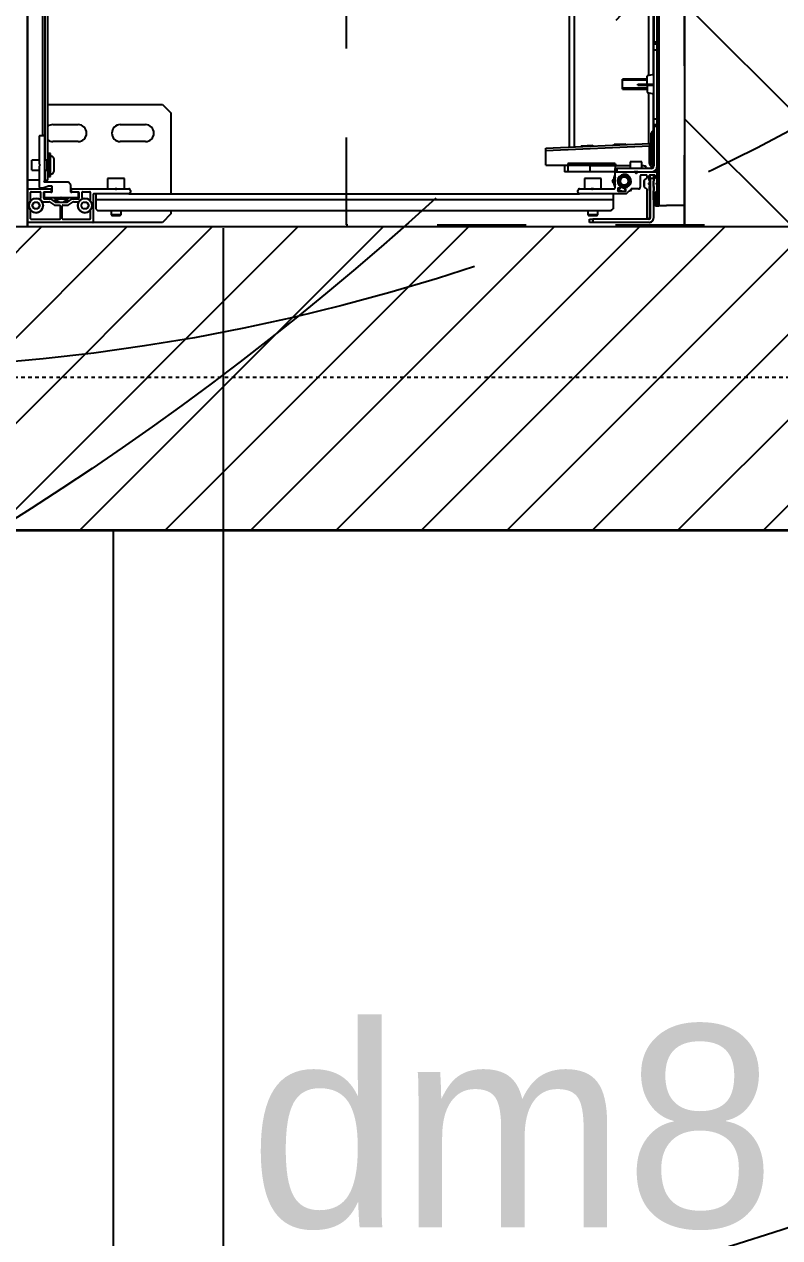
# Model space of a CAD drawing. Header units: centimetres. Extents: x -35664 to 50682, y -23001 to 23705.
# Drawn here: x 9877.6 to 9922.5, y 4240.3 to 4312.4 of the extents above; entities that cross this region are included whole.
import ezdxf

# ---------------------------------------------------------------- set-up
doc = ezdxf.new("R2010")
doc.units = ezdxf.units.CM
for name, pattern in [('ACAD_ISO02W100', [15, 12, -3]), ('Style de ligne -1', [0.41664, 0.20828, -0.20836]), ('VW-01', [0.41656, 0.20828, -0.20828])]:
    doc.linetypes.add(name, pattern=pattern)
for name, color, linetype in [('B aménagement intérieur', 252, 'Continuous'), ('B Faux plafonds', 9, 'Continuous'), ('B Faux plafonds_Hatch', 9, 'Continuous'), ('B GÈnÈral_Hatch', 252, 'Continuous'), ('B Général', 252, 'Continuous'), ('C ANNOTATIONS-axes horizontaux', 252, 'Style de ligne -1'), ('C ANNOTATIONS-prestations', 252, 'Continuous'), ('C ANNOTATIONS-prestations_Hatch', 252, 'Continuous'), ('D SURFACES-shab', 252, 'Continuous'), ('F REMPLISSAGE-vert foncé', 252, 'Continuous'), ('MTI900_Alu', 252, 'Continuous'), ('prlm-CHAUFF', 4, 'Continuous'), ('prlm-MOD', 64, 'Continuous')]:
    doc.layers.add(name, color=color, linetype=linetype)
doc.layers.add('prlm-ELEC-CFO', color=1, linetype='Continuous', lineweight=25)
doc.layers.add('prlm-GAZ', color=2, linetype='Continuous', lineweight=25)
doc.layers.add('prlm-ZEROPLOT', color=254, linetype='Continuous', plot=False)
doc.layers.get('prlm-CHAUFF').off()
doc.styles.add('prlm-elec-cfo', font='comic.ttf', dxfattribs={"height": 12})

# ---------------------------------------------------------------- blocks, each defined once
blk = doc.blocks.new('B 90.Groupe-2-1')
at = {"layer": 'B Général', "linetype": 'Style de ligne -1', "ltscale": 25.4, "flags": 128}
blk.add_lwpolyline([(-35.4, 7.6), (35.6, 7.6), (35.6, -32.4), (-35.4, -32.4)], close=True, dxfattribs=at)
blk = doc.blocks.new('B 90.WC-plan-PMR')
at = {"layer": 'B Général'}
blk.add_blockref('B 90.Groupe-2-1', (0, 0), dxfattribs=at)
blk = doc.blocks.new('B 90.T3 BS 107 (2D)')
at = {"layer": 'B Faux plafonds_Hatch', "linetype": 'Continuous'}
h = blk.add_hatch(dxfattribs=at)
h.set_pattern_fill('F_P__SOFFITE', color=256, style=0, pattern_type=2)
h.set_pattern_definition([(45, (0, 0.2205), (-3.52778, 3.30729), [])])
h.paths.add_polyline_path([(-102.304, 328.507), (-102.306, 254.518), (-410.284, 254.51), (-410.284, 161.481), (-267.287, 161.481), (-267.287, 34.481), (-143.296, 34.481), (-143.296, 134.498), (-69.137, 134.498), (-69.243, 43.589), (-66.256, 43.589), (-66.256, 43.574), (78.302, 43.577), (78.302, 263.497), (63.302, 263.497), (63.304, 328.507)])
at = {"layer": 'B Faux plafonds', "linetype": 'VW-01', "ltscale": 25.4, "flags": 128}
blk.add_lwpolyline([(-102.304, 328.507), (-102.306, 254.518), (-410.284, 254.51), (-410.284, 161.481), (-267.287, 161.481), (-267.287, 34.481), (-143.296, 34.481), (-143.296, 134.498), (-69.137, 134.498), (-69.243, 43.589), (-66.256, 43.589), (-66.256, 43.574), (78.302, 43.577), (78.302, 263.497), (63.302, 263.497), (63.304, 328.507)], close=True, dxfattribs=at)
at = {"layer": 'B Général', "linetype": 'Continuous'}
blk.add_line((-449.284, 254.51), (-449.284, 163.481), dxfattribs=at)
at = {"layer": 'D SURFACES-shab', "lineweight": 18, "flags": 128}
blk.add_lwpolyline([(-410.284, 254.51), (-272.296, 254.51), (-272.296, 161.481), (-410.284, 161.481)], close=True, dxfattribs=at)
at = {"layer": 'F REMPLISSAGE-vert foncé', "linetype": 'Continuous'}
blk.add_line((-449.284, 254.51), (-449.284, 163.481), dxfattribs=at)
at = {"layer": 'B Général', "rotation": 180}
blk.add_blockref('B 90.WC-plan-PMR', (-394.784, 222.02), dxfattribs=at)
blk = doc.blocks.new('B 90.G 100_80')
at = {"layer": 'B Général', "linetype": 'Continuous'}
blk.add_line((48.52, 43.75), (48.52, -43.75), dxfattribs=at)
at = {"layer": 'B Général', "linetype": 'Continuous', "flags": 128}
blk.add_lwpolyline([(9.5, -45), (9.5, 45), (48.52, 45), (48.52, -45)], close=True, dxfattribs=at)
at = {"layer": 'C ANNOTATIONS-prestations'}
for p, q in [((9.5, 44.75), (9.5, 44.72)), ((9.53, 44.75), (9.5, 44.75)), ((9.5, 44.72), (9.5, 42.78)), ((13.37, 44.75), (9.53, 44.75)), ((17.5, 44.75), (13.37, 44.75)), ((13.4, 43.08), (13.4, 44.72)), ((18, 44.25), (17.5, 44.75)), ((43.05, 44.75), (42.85, 44.75)), ((42.85, 44.75), (42.85, 44.55)), ((46.4, 44.75), (43.05, 44.75)), ((43.05, 44.55), (43.05, 44.75)), ((9.68, 44.54), (9.68, 44.033)), ((11.41, 44.57), (9.71, 44.57)), ((9.885, 43.95), (9.769, 43.75)), ((10.115, 43.95), (9.885, 43.95)), ((10.231, 43.75), (10.115, 43.95)), ((11.44, 43.76), (11.44, 44.54)), ((11.56, 44.54), (11.56, 43.76)), ((13.19, 44.57), (11.59, 44.57)), ((12.785, 43.95), (12.669, 43.75)), ((13.015, 43.95), (12.785, 43.95)), ((13.131, 43.75), (13.015, 43.95)), ((13.22, 44.033), (13.22, 44.54)), ((13.55, 43.95), (13.65, 44.05)), ((13.55, 43.4), (13.55, 43.95)), ((13.65, 44.05), (44.15, 44.05)), ((14.45, 44.3), (14.5, 44.35)), ((15.05, 44.3), (14.45, 44.3)), ((14.45, 44.05), (14.45, 44.3)), ((14.5, 44.35), (15, 44.35)), ((15, 44.35), (15.05, 44.3)), ((15.05, 44.3), (15.05, 44.05)), ((18, 44.05), (18, 44.25)), ((42.75, 44.3), (42.8, 44.35)), ((43.35, 44.3), (42.75, 44.3)), ((42.75, 44.05), (42.75, 44.3)), ((42.8, 44.35), (43.3, 44.35)), ((42.85, 44.55), (43.05, 44.55)), ((46.4, 44.55), (43.05, 44.55)), ((43.3, 44.35), (43.35, 44.3)), ((43.35, 44.3), (43.35, 44.05)), ((44.15, 44.05), (44.25, 43.95)), ((44.25, 43.4), (44.25, 43.95)), ((46.27, 44.52), (46.27, 42.791)), ((46.32, 44.55), (46.3, 44.55)), ((46.42, 42.855), (46.42, 44.45)), ((46.45, 42.15), (46.45, 44.5)), ((46.65, 42.15), (46.65, 44.5)), ((9.68, 43.467), (9.68, 42.96)), ((9.769, 43.75), (9.885, 43.55)), ((9.885, 43.55), (10.115, 43.55)), ((10.115, 43.55), (10.231, 43.75)), ((10.27, 42.96), (10.27, 43.307)), ((10.364, 43.53), (10.786, 43.53)), ((10.45, 42.98), (10.45, 43.32)), ((10.48, 43.35), (10.841, 43.35)), ((10.5, 43.27), (10.5, 42.98)), ((11.45, 43.3), (10.53, 43.3)), ((10.803, 43.535), (11.088, 43.725)), ((10.858, 43.355), (11.142, 43.545)), ((11.1, 43.377), (11.4, 43.55)), ((11.9, 43.377), (11.1, 43.377)), ((11.1, 43.3), (11.1, 43.377)), ((11.105, 43.73), (11.41, 43.73)), ((11.159, 43.55), (11.841, 43.55)), ((11.177, 43.3), (11.177, 43.421)), ((11.5, 43.25), (11.45, 43.3)), ((11.55, 43.3), (11.5, 43.25)), ((12.47, 43.3), (11.55, 43.3)), ((11.59, 43.73), (11.904, 43.73)), ((11.6, 43.55), (11.9, 43.377)), ((11.823, 43.3), (11.823, 43.421)), ((11.858, 43.545), (12.15, 43.35)), ((11.9, 43.377), (11.9, 43.3)), ((11.904, 43.73), (12.197, 43.535)), ((12.15, 43.35), (12.52, 43.35)), ((12.214, 43.53), (12.536, 43.53)), ((12.5, 42.98), (12.5, 43.27)), ((12.55, 43.32), (12.55, 42.98)), ((12.669, 43.75), (12.785, 43.55)), ((12.73, 43.28), (12.73, 42.96)), ((12.785, 43.55), (13.015, 43.55)), ((13.015, 43.55), (13.131, 43.75)), ((13.22, 42.96), (13.22, 43.467)), ((13.55, 43.05), (13.55, 43.4)), ((13.55, 43.4), (44.25, 43.4)), ((44.25, 43.05), (44.25, 43.4)), ((46.65, 43.42), (46.65, 42.885)), ((46.74, 43.45), (46.68, 43.45)), ((46.97, 43.78), (46.77, 43.78)), ((46.77, 43.78), (46.77, 42.98)), ((46.77, 42.98), (46.77, 43.42)), ((46.87, 43.75), (46.87, -43.75)), ((46.97, 43.75), (46.87, 43.75)), ((46.97, 43.75), (46.97, 43.78)), ((46.97, -43.75), (46.97, 43.75)), ((46.97, 43.75), (47.42, 43.75)), ((48.52, 43.75), (47.42, 43.75)), ((9.5, 42.78), (9.5, 42.25)), ((9.53, 42.75), (10.87, 42.75)), ((9.71, 42.93), (10.24, 42.93)), ((10.2, 42.67), (10.2, 41.4)), ((10.23, 42.7), (10.395, 42.7)), ((10.405, 42.699), (10.695, 42.602)), ((10.87, 42.95), (10.48, 42.95)), ((10.92, 42.6), (10.705, 42.6)), ((10.87, 42.95), (10.92, 42.95)), ((10.9, 42.78), (10.9, 42.92)), ((10.95, 42.92), (10.95, 42.63)), ((12.05, 42.5), (11.9, 42.35)), ((12.05, 42.5), (12.05, 42.92)), ((12.08, 42.95), (12.13, 42.95)), ((12.1, 42.92), (12.1, 42.78)), ((12.52, 42.95), (12.13, 42.95)), ((12.13, 42.75), (14.7, 42.75)), ((12.76, 42.93), (13.19, 42.93)), ((15.5, 43.05), (13.43, 43.05)), ((14.25, 42.15), (14.25, 42.75)), ((14.7, 42.75), (14.729, 42.779)), ((14.8, 42.75), (14.7, 42.75)), ((14.771, 42.779), (14.8, 42.75)), ((14.8, 42.75), (15.5, 42.75)), ((15.25, 42.75), (15.25, 42.15)), ((15.5, 43.05), (42.27, 43.05)), ((15.6, 42.85), (15.6, 42.95)), ((18, 38.25), (18, 43.05)), ((42.17, 42.95), (42.17, 42.85)), ((45.028, 43.05), (42.27, 43.05)), ((42.27, 42.75), (42.958, 42.75)), ((42.55, 42.15), (42.55, 42.75)), ((43.082, 42.75), (42.958, 42.75)), ((42.979, 42.759), (42.999, 42.779)), ((43.041, 42.779), (43.061, 42.759)), ((43.082, 42.75), (44.34, 42.75)), ((43.55, 42.75), (43.55, 42.15)), ((44.37, 42.72), (44.37, 41.78)), ((44.566, 42.9), (44.54, 42.854)), ((44.54, 42.74), (44.54, 42.87)), ((44.57, 42.9), (44.99, 42.9)), ((44.68, 42.71), (44.57, 42.71)), ((44.71, 42.657), (44.71, 42.68)), ((44.92, 42.76), (44.92, 42.729)), ((44.99, 42.79), (44.95, 42.79)), ((45.02, 42.87), (45.02, 42.82)), ((45.321, 42.769), (45.049, 43.041)), ((45.27, 42.906), (45.184, 42.906)), ((45.328, 42.806), (45.27, 42.906)), ((45.77, 42.76), (45.342, 42.76)), ((45.87, 41.98), (45.87, 42.66)), ((46.07, 42.63), (46.09, 42.65)), ((46.07, 42.27), (46.07, 42.63)), ((46.07, 42.607), (46.12, 42.607)), ((46.09, 42.25), (46.09, 42.65)), ((46.09, 42.65), (46.12, 42.65)), ((46.12, 42.654), (46.12, 42.246)), ((46.257, 42.766), (46.133, 42.679)), ((46.371, 42.471), (46.42, 42.521)), ((46.4, 42.653), (46.4, 42.827)), ((46.4, 42.65), (46.45, 42.65)), ((46.4, 42.607), (46.45, 42.607)), ((46.42, 42.521), (46.42, 42.625)), ((46.65, 42.595), (46.65, 42.31)), ((46.661, 42.651), (46.7, 42.69)), ((46.661, 42.618), (46.661, 42.651)), ((46.7, 42.826), (46.7, 42.654)), ((46.77, 42.98), (46.87, 42.98)), ((46.84, 42.95), (46.8, 42.95)), ((46.821, 42.471), (46.87, 42.521)), ((9.5, 42.25), (9.5, -42.25)), ((10.2, 42.25), (9.5, 42.25)), ((10.5, 42.35), (11.9, 42.35)), ((10.5, 39.63), (10.5, 42.29)), ((10.55, 42.25), (10.5, 42.25)), ((10.55, 42.25), (10.55, 41.65)), ((10.55, 42.25), (10.7, 42.25)), ((10.7, 42.25), (10.7, 41.7)), ((10.7, 42.03), (10.75, 42.03)), ((10.75, 42.03), (10.75, 40.67)), ((10.75, 42.03), (10.85, 42.03)), ((10.85, 42.03), (10.85, 40.67)), ((15.25, 42.15), (14.25, 42.15)), ((43.55, 42.15), (42.55, 42.15)), ((44.278, 42.4), (44.22, 42.3)), ((44.22, 42.3), (44.278, 42.2)), ((45.114, 41.95), (44.726, 41.95)), ((45.529, 41.759), (45.599, 41.829)), ((45.641, 41.829), (45.711, 41.759)), ((46.24, 41.95), (45.9, 41.95)), ((46.07, 42.293), (46.12, 42.293)), ((46.09, 42.25), (46.07, 42.27)), ((46.12, 42.25), (46.09, 42.25)), ((46.133, 42.221), (46.257, 42.134)), ((46.27, 42.109), (46.27, 41.98)), ((46.42, 42.379), (46.371, 42.429)), ((46.4, 42.293), (46.45, 42.293)), ((46.4, 42.252), (46.4, 41.98)), ((46.45, 42.25), (46.4, 42.25)), ((46.42, 42.28), (46.42, 42.379)), ((46.72, 41.95), (46.43, 41.95)), ((46.65, 42.15), (46.45, 42.15)), ((46.45, 42.15), (46.45, 41.95)), ((46.65, 41.95), (46.65, 42.15)), ((46.661, 42.25), (46.661, 42.287)), ((46.7, 42.21), (46.661, 42.25)), ((46.7, 42.251), (46.7, 42.15)), ((46.7, 42.15), (46.72, 42.15)), ((46.75, 42.12), (46.75, 41.98)), ((46.87, 42.379), (46.821, 42.429)), ((46.835, 42.414), (46.835, 42.486)), ((9.75, 41.65), (9.75, 41.05)), ((9.75, 41.65), (10.2, 41.65)), ((10.25, 41.35), (10.2, 41.4)), ((10.2, 41.3), (10.25, 41.35)), ((10.2, 41.3), (10.2, 39.63)), ((10.5, 41.65), (10.65, 41.65)), ((10.65, 41.65), (10.75, 41.75)), ((10.65, 41.05), (10.65, 41.65)), ((11.08, 41.675), (11.08, 41.025)), ((40.27, 41.351), (44.47, 41.36)), ((40.27, 41.351), (40.27, 40.5)), ((41.57, 41.75), (41.37, 41.75)), ((41.37, 41.354), (41.37, 41.75)), ((42.87, 41.75), (41.57, 41.75)), ((41.57, 41.25), (41.57, 41.75)), ((44.37, 41.25), (41.57, 41.25)), ((44.37, 41.75), (42.87, 41.75)), ((42.87, 41.4), (42.87, 41.75)), ((44.37, 41.4), (42.87, 41.4)), ((44.4, 41.75), (44.37, 41.75)), ((44.37, 41.75), (44.37, 41.55)), ((44.37, 41.4), (44.37, 41.55)), ((44.37, 41.55), (44.47, 41.55)), ((44.37, 41.25), (44.37, 41.4)), ((45.27, 41.4), (44.37, 41.4)), ((44.4, 41.75), (45.508, 41.75)), ((44.47, 41.55), (44.47, 41.75)), ((46.52, 41.55), (44.47, 41.55)), ((44.47, 41.36), (44.472, 41.4)), ((45.27, 41.15), (45.27, 41.55)), ((45.97, 41.15), (45.27, 41.15)), ((45.732, 41.75), (45.508, 41.75)), ((45.732, 41.75), (46.84, 41.75)), ((45.97, 41.55), (45.97, 41.15)), ((46.067, 41.4), (45.97, 41.4)), ((46.42, 41.25), (46.42, 40.221)), ((46.52, 41.25), (46.42, 41.25)), ((46.52, 41.25), (46.52, 41.05)), ((46.67, 41.35), (46.62, 41.35)), ((46.62, 41.05), (46.62, 41.35)), ((46.67, 39.067), (46.67, 41.4)), ((46.87, 41.65), (46.765, 41.65)), ((46.87, 41.75), (46.84, 41.75)), ((10.2, 41.05), (9.75, 41.05)), ((10.65, 41.05), (10.5, 41.05)), ((10.55, 41.05), (10.55, -41.05)), ((10.75, 40.95), (10.65, 41.05)), ((10.7, 41), (10.7, -41)), ((10.75, 40.67), (10.7, 40.67)), ((10.85, 40.67), (10.75, 40.67)), ((46.42, 40.221), (40.27, 40.5)), ((40.27, 40.5), (40.27, 40.35)), ((40.27, 40.35), (46.413, 40.071)), ((46.52, 41.05), (46.52, 39.65)), ((46.52, 41.05), (46.62, 41.05)), ((46.62, 41.05), (46.67, 41.05)), ((46.62, 39.65), (46.62, 41.05)), ((12.5, 39.95), (11, 39.95)), ((16.5, 39.95), (15, 39.95)), ((41.65, 2.775), (41.65, 40.287)), ((41.95, 2.775), (41.95, 40.274)), ((42.354, 40.205), (42.357, 40.255)), ((42.354, 40.205), (43.056, 40.173)), ((43.058, 40.223), (43.056, 40.173)), ((44.316, 40.116), (44.319, 40.166)), ((44.316, 40.116), (45.018, 40.084)), ((45.02, 40.134), (45.018, 40.084)), ((46.35, 37.066), (46.35, 40.074)), ((46.413, 40.071), (46.42, 40.221)), ((46.413, 40.071), (46.425, 40.07)), ((46.425, 40.22), (46.42, 40.221)), ((46.52, 39.65), (46.52, 39.45)), ((46.52, 39.65), (46.62, 39.65)), ((46.67, 39.65), (46.62, 39.65)), ((46.62, 39.35), (46.62, 39.65)), ((10.23, 39.6), (10.47, 39.6)), ((10.4, 39.6), (10.4, -39.6)), ((11, 38.95), (12.5, 38.95)), ((15, 38.95), (16.5, 38.95)), ((46.62, 39.35), (46.67, 39.35)), ((46.65, 39.35), (46.65, 37.126)), ((46.87, 39.067), (46.67, 39.067)), ((46.67, 39.067), (46.67, 38.932)), ((46.67, 38.932), (46.67, 38.6)), ((46.67, 38.932), (46.87, 38.932)), ((17.5, 37.75), (18, 38.25)), ((46.67, 38.6), (46.67, 34.5)), ((46.67, 38.6), (46.87, 38.6)), ((10.7, 37.75), (17.5, 37.75)), ((44.82, 36.85), (44.82, 36.25)), ((44.82, 36.85), (46.27, 36.85)), ((46.27, 36.789), (44.82, 36.789)), ((46.27, 37.05), (46.67, 37.13)), ((46.27, 36.6), (46.27, 37.05)), ((46.27, 36.311), (44.82, 36.311)), ((46.27, 36.25), (44.82, 36.25)), ((45.725, 36.6), (45.725, 36.55)), ((45.725, 36.6), (45.861, 36.6)), ((45.725, 36.55), (45.861, 36.55)), ((45.861, 36.6), (45.861, 36.55)), ((45.861, 36.6), (46.67, 36.6)), ((45.861, 36.55), (46.67, 36.55)), ((46.27, 36.55), (46.27, 36.05)), ((46.67, 35.97), (46.27, 36.05)), ((46.35, 2.6), (46.35, 36.034)), ((46.65, 35.974), (46.65, 2.5)), ((46.67, 34.5), (46.87, 34.5)), ((46.67, 34.5), (46.67, 34.168)), ((46.87, 34.168), (46.67, 34.168)), ((46.67, 34.168), (46.67, 34.033)), ((46.67, 31.85), (46.67, 34.033)), ((46.67, 34.033), (46.87, 34.033))]:
    blk.add_line(p, q, dxfattribs=at)
at = {"layer": 'C ANNOTATIONS-prestations', "flags": 128}
for points in [[(9.5, 44.72, -0.198912), (9.509, 44.741, -0.198912), (9.53, 44.75)], [(13.37, 44.75, -0.198912), (13.391, 44.741, -0.198912), (13.4, 44.72)], [(46.4, 44.75, -0.198912), (46.577, 44.677, -0.198912), (46.65, 44.5)], [(9.68, 44.54, -0.198912), (9.689, 44.561, -0.198912), (9.71, 44.57)], [(9.68, 44.03, -0.01196), (9.68, 44.031, -0.01196), (9.68, 44.033)], [(11.41, 44.57, -0.198912), (11.431, 44.561, -0.198912), (11.44, 44.54)], [(11.56, 44.54, -0.198912), (11.569, 44.561, -0.198912), (11.59, 44.57)], [(13.19, 44.57, -0.198912), (13.211, 44.561, -0.198912), (13.22, 44.54)], [(13.22, 44.033, -0.01196), (13.22, 44.031, -0.01196), (13.22, 44.03)], [(46.27, 44.52, -0.198912), (46.279, 44.541, -0.198912), (46.3, 44.55)], [(46.32, 44.55, -0.198912), (46.391, 44.521, -0.198912), (46.42, 44.45)], [(46.4, 44.55, -0.198912), (46.435, 44.535, -0.198912), (46.45, 44.5)], [(9.68, 43.467, -0.01196), (9.68, 43.469, -0.01196), (9.68, 43.47)], [(10.225, 43.39, -0.123554), (10.258, 43.354, -0.123554), (10.27, 43.307)], [(10.45, 43.32, -0.198912), (10.459, 43.341, -0.198912), (10.48, 43.35)], [(10.5, 43.27, -0.198912), (10.509, 43.291, -0.198912), (10.53, 43.3)], [(10.803, 43.535, -0.073633), (10.795, 43.531, -0.073633), (10.786, 43.53)], [(10.858, 43.355, -0.073633), (10.85, 43.351, -0.073633), (10.841, 43.35)], [(11.088, 43.725, -0.073633), (11.096, 43.729, -0.073633), (11.105, 43.73)], [(11.142, 43.545, -0.073633), (11.15, 43.549, -0.073633), (11.159, 43.55)], [(11.44, 43.76, -0.198912), (11.431, 43.739, -0.198912), (11.41, 43.73)], [(11.59, 43.73, -0.198912), (11.569, 43.739, -0.198912), (11.56, 43.76)], [(11.841, 43.55, -0.073633), (11.85, 43.549, -0.073633), (11.858, 43.545)], [(12.214, 43.53, -0.073633), (12.205, 43.531, -0.073633), (12.197, 43.535)], [(12.47, 43.3, -0.198912), (12.491, 43.291, -0.198912), (12.5, 43.27)], [(12.52, 43.35, -0.198912), (12.541, 43.341, -0.198912), (12.55, 43.32)], [(12.73, 43.28, -0.095961), (12.737, 43.318, -0.095961), (12.758, 43.35)], [(13.22, 43.47, -0.01196), (13.22, 43.469, -0.01196), (13.22, 43.467)], [(46.65, 43.42, -0.198912), (46.659, 43.441, -0.198912), (46.68, 43.45)], [(46.74, 43.45, -0.198912), (46.761, 43.441, -0.198912), (46.77, 43.42)], [(9.53, 42.75, -0.198912), (9.509, 42.759, -0.198912), (9.5, 42.78)], [(9.71, 42.93, -0.198912), (9.689, 42.939, -0.198912), (9.68, 42.96)], [(10.2, 42.67, -0.198912), (10.209, 42.691, -0.198912), (10.23, 42.7)], [(10.27, 42.96, -0.198912), (10.261, 42.939, -0.198912), (10.24, 42.93)], [(10.395, 42.7, -0.040241), (10.4, 42.7, -0.040241), (10.405, 42.699)], [(10.48, 42.95, -0.198912), (10.459, 42.959, -0.198912), (10.45, 42.98)], [(10.53, 42.95, -0.198912), (10.509, 42.959, -0.198912), (10.5, 42.98)], [(10.705, 42.6, -0.040241), (10.7, 42.6, -0.040241), (10.695, 42.602)], [(10.87, 42.95, -0.198912), (10.891, 42.941, -0.198912), (10.9, 42.92)], [(10.9, 42.78, -0.198912), (10.891, 42.759, -0.198912), (10.87, 42.75)], [(10.92, 42.95, -0.198912), (10.941, 42.941, -0.198912), (10.95, 42.92)], [(10.95, 42.63, -0.198912), (10.941, 42.609, -0.198912), (10.92, 42.6)], [(12.05, 42.92, -0.198912), (12.059, 42.941, -0.198912), (12.08, 42.95)], [(12.1, 42.92, -0.198912), (12.109, 42.941, -0.198912), (12.13, 42.95)], [(12.13, 42.75, -0.198912), (12.109, 42.759, -0.198912), (12.1, 42.78)], [(12.5, 42.98, -0.198912), (12.491, 42.959, -0.198912), (12.47, 42.95)], [(12.55, 42.98, -0.198912), (12.541, 42.959, -0.198912), (12.52, 42.95)], [(12.76, 42.93, -0.198912), (12.739, 42.939, -0.198912), (12.73, 42.96)], [(13.22, 42.96, -0.198912), (13.211, 42.939, -0.198912), (13.19, 42.93)], [(13.43, 43.05, -0.198912), (13.409, 43.059, -0.198912), (13.4, 43.08)], [(14.729, 42.779, -0.198912), (14.75, 42.788, -0.198912), (14.771, 42.779)], [(15.5, 43.05, -0.198912), (15.571, 43.021, -0.198912), (15.6, 42.95)], [(15.6, 42.85, -0.198912), (15.571, 42.779, -0.198912), (15.5, 42.75)], [(42.17, 42.95, -0.198912), (42.199, 43.021, -0.198912), (42.27, 43.05)], [(42.27, 42.75, -0.198912), (42.199, 42.779, -0.198912), (42.17, 42.85)], [(42.979, 42.759, -0.098491), (42.969, 42.752, -0.098491), (42.958, 42.75)], [(42.999, 42.779, -0.198912), (43.02, 42.788, -0.198912), (43.041, 42.779)], [(43.082, 42.75, -0.098491), (43.071, 42.752, -0.098491), (43.061, 42.759)], [(44.37, 41.954, -0.14145), (44.27, 42.3, -0.14145), (44.37, 42.646)], [(44.37, 42.06, -0.103148), (44.32, 42.3, -0.103148), (44.37, 42.54)], [(44.34, 42.75, -0.198912), (44.361, 42.741, -0.198912), (44.37, 42.72)], [(44.948, 42.699, -0.366532), (45.318, 42.338, -0.366532), (45.023, 41.914, -0.366532), (44.556, 42.135, -0.366532), (44.697, 42.632)], [(44.54, 42.87, -0.198912), (44.549, 42.891, -0.198912), (44.57, 42.9)], [(44.54, 42.764, -0.104675), (44.761, 42.879, -0.104675), (45.009, 42.893)], [(44.54, 42.827, -0.02871), (44.603, 42.867, -0.02871), (44.67, 42.9)], [(44.57, 42.71, -0.198912), (44.549, 42.719, -0.198912), (44.54, 42.74)], [(44.68, 42.71, -0.198912), (44.701, 42.701, -0.198912), (44.71, 42.68)], [(44.697, 42.632, -0.082935), (44.817, 42.687, -0.082935), (44.948, 42.699)], [(44.71, 42.657, -0.122946), (44.706, 42.643, -0.122946), (44.697, 42.632)], [(44.92, 42.76, -0.198912), (44.929, 42.781, -0.198912), (44.95, 42.79)], [(44.948, 42.699, -0.189855), (44.928, 42.709, -0.189855), (44.92, 42.729)], [(44.99, 42.9, -0.198912), (45.011, 42.891, -0.198912), (45.02, 42.87)], [(45.02, 42.82, -0.198912), (45.011, 42.799, -0.198912), (44.99, 42.79)], [(45.028, 43.05, -0.098491), (45.039, 43.048, -0.098491), (45.049, 43.041)], [(45.207, 42.883, -0.041018), (45.298, 42.829, -0.041018), (45.379, 42.76)], [(45.342, 42.76, -0.098491), (45.331, 42.762, -0.098491), (45.321, 42.769)], [(45.77, 42.76, -0.198912), (45.841, 42.731, -0.198912), (45.87, 42.66)], [(46.12, 42.654, -0.120588), (46.123, 42.668, -0.120588), (46.133, 42.679)], [(46.27, 42.791, -0.120588), (46.267, 42.777, -0.120588), (46.257, 42.766)], [(46.4, 42.827, -0.155096), (46.406, 42.844, -0.155096), (46.42, 42.855)], [(46.42, 42.625, -0.155096), (46.406, 42.636, -0.155096), (46.4, 42.653)], [(46.675, 42.855, -0.17724), (46.657, 42.866, -0.17724), (46.65, 42.885)], [(46.661, 42.651, -0.013224), (46.655, 42.65, -0.013224), (46.65, 42.65)], [(46.65, 42.595, -0.17724), (46.657, 42.614, -0.17724), (46.675, 42.625)], [(46.675, 42.855, -0.17724), (46.693, 42.845, -0.17724), (46.7, 42.826)], [(46.7, 42.654, -0.17724), (46.693, 42.635, -0.17724), (46.675, 42.625)], [(46.8, 42.95, -0.198912), (46.779, 42.959, -0.198912), (46.77, 42.98)], [(46.84, 42.95, -0.198912), (46.861, 42.941, -0.198912), (46.87, 42.92)], [(10.5, 42.29, -0.414214), (10.47, 42.32, -0.414214), (10.5, 42.35)], [(10.85, 41.873, -0.218554), (11.01, 41.827, -0.218554), (11.08, 41.675)], [(10.85, 41.874, -0.003145), (10.853, 41.874, -0.003145), (10.855, 41.874)], [(44.4, 41.75, -0.198912), (44.379, 41.759, -0.198912), (44.37, 41.78)], [(45.599, 41.829, -0.198912), (45.62, 41.838, -0.198912), (45.641, 41.829)], [(45.9, 41.95, -0.198912), (45.879, 41.959, -0.198912), (45.87, 41.98)], [(46.133, 42.221, -0.120588), (46.123, 42.232, -0.120588), (46.12, 42.246)], [(46.27, 41.98, -0.198912), (46.261, 41.959, -0.198912), (46.24, 41.95)], [(46.257, 42.134, -0.120588), (46.267, 42.123, -0.120588), (46.27, 42.109)], [(46.371, 42.429, -0.198912), (46.362, 42.45, -0.198912), (46.371, 42.471)], [(46.4, 42.252, -0.155096), (46.406, 42.269, -0.155096), (46.42, 42.28)], [(46.43, 41.95, -0.198912), (46.409, 41.959, -0.198912), (46.4, 41.98)], [(46.675, 42.28, -0.17724), (46.657, 42.291, -0.17724), (46.65, 42.31)], [(46.65, 42.25, -0.013224), (46.655, 42.25, -0.013224), (46.661, 42.25)], [(46.675, 42.28, -0.17724), (46.693, 42.27, -0.17724), (46.7, 42.251)], [(46.72, 42.15, -0.198912), (46.741, 42.141, -0.198912), (46.75, 42.12)], [(46.75, 41.98, -0.198912), (46.741, 41.959, -0.198912), (46.72, 41.95)], [(46.821, 42.429, -0.198912), (46.812, 42.45, -0.198912), (46.821, 42.471)], [(46.87, 41.78, -0.198912), (46.861, 41.759, -0.198912), (46.84, 41.75)], [(45.529, 41.759, -0.098491), (45.519, 41.752, -0.098491), (45.508, 41.75)], [(45.732, 41.75, -0.098491), (45.721, 41.752, -0.098491), (45.711, 41.759)], [(46.22, 41.472, -0.109774), (46.151, 41.419, -0.109774), (46.067, 41.4)], [(46.22, 41.472, -0.028434), (46.259, 41.513, -0.028434), (46.302, 41.55)], [(46.42, 41.25, -0.227222), (46.495, 41.406, -0.227222), (46.663, 41.445)], [(46.52, 41.75, -0.198912), (46.767, 41.648, -0.198912), (46.87, 41.4)], [(46.52, 41.55, -0.198912), (46.626, 41.506, -0.198912), (46.67, 41.4)], [(46.52, 41.25, -0.198912), (46.549, 41.321, -0.198912), (46.62, 41.35)], [(11.08, 41.025, -0.218554), (11.01, 40.873, -0.218554), (10.85, 40.827)], [(10.855, 40.827, -0.003145), (10.853, 40.826, -0.003145), (10.85, 40.826)], [(10.23, 39.6, -0.198912), (10.209, 39.609, -0.198912), (10.2, 39.63)], [(10.5, 39.63, -0.198912), (10.491, 39.609, -0.198912), (10.47, 39.6)], [(10.7, 39.85, -0.080612), (10.842, 39.924, -0.080612), (11, 39.95)], [(12.5, 39.95, -0.414214), (13, 39.45, -0.414214), (12.5, 38.95)], [(15, 38.95, -0.414214), (14.5, 39.45, -0.414214), (15, 39.95)], [(16.5, 39.95, -0.414214), (17, 39.45, -0.414214), (16.5, 38.95)], [(46.425, 40.07, -0.193016), (46.492, 40.04, -0.193016), (46.52, 39.97)], [(11, 38.95, -0.080612), (10.842, 38.976, -0.080612), (10.7, 39.05)], [(46.62, 39.35, -0.198912), (46.549, 39.379, -0.198912), (46.52, 39.45)]]:
    blk.add_lwpolyline(points, format="xyb", dxfattribs=at)
at = {"layer": 'C ANNOTATIONS-prestations'}
for centre, radius in [((10, 43.75), 0.425), ((12.9, 43.75), 0.425), ((44.92, 42.3), 0.35), ((44.92, 42.3), 0.3), ((44.92, 42.3), 0.25)]:
    blk.add_circle(centre, radius, dxfattribs=at)
for points, knots in [([(46.425, 40.07), (46.424, 40.07), (46.424, 40.071), (46.424, 40.072), (46.423, 40.074), (46.422, 40.083), (46.422, 40.103), (46.422, 40.13), (46.423, 40.182), (46.424, 40.218), (46.424, 40.219), (46.425, 40.22)], [0, 0, 0, 1, 2, 3, 4, 5, 6, 7, 8, 8, 9, 9, 9]), ([(46.425, 40.22), (46.425, 40.22), (46.437, 40.218), (46.454, 40.206), (46.467, 40.191), (46.48, 40.171), (46.491, 40.146), (46.501, 40.117), (46.513, 40.068), (46.52, 40.004), (46.52, 39.975), (46.52, 39.972), (46.52, 39.97)], [0, 0, 0, 1, 2, 3, 4, 5, 6, 7, 8, 9, 9, 10, 10, 10])]:
    blk.add_open_spline(points, degree=2, knots=knots, dxfattribs=at)
blk = doc.blocks.new('xi.dchrob')
at = {"layer": 'prlm-ZEROPLOT', "color": 253, "linetype": 'ACAD_ISO02W100', "ltscale": 5}
for radius in [180, 120]:
    blk.add_circle((13.375, 0), radius, dxfattribs=at)
blk = doc.blocks.new('B 70.MTI900_Alu_390')
at = {"layer": 'MTI900_Alu', "color": 1, "linetype": 'Continuous'}
for p, q in [((-4.475, 0), (-4.472, 0)), ((-4.475, -0.003), (-4.475, 0)), ((-4.472, 0), (-4.278, 0)), ((-4.278, 0), (-4.225, 0)), ((-4.225, 0), (4.225, 0)), ((-4.225, -0.07), (-4.225, 0)), ((-4.475, -0.387), (-4.475, -0.003)), ((-4.457, -0.191), (-4.457, -0.021)), ((-4.454, -0.018), (-4.4033, -0.018)), ((-4.395, -0.0385), (-4.375, -0.0269)), ((-4.395, -0.0615), (-4.395, -0.0385)), ((-4.375, -0.0731), (-4.395, -0.0615)), ((-4.375, -0.0269), (-4.355, -0.0385)), ((-4.355, -0.0615), (-4.375, -0.0731)), ((-4.355, -0.0385), (-4.355, -0.0615)), ((-4.3467, -0.018), (-4.296, -0.018)), ((-4.293, -0.021), (-4.293, -0.074)), ((-4.275, -0.003), (-4.275, -0.137)), ((-4.267, -0.07), (-4.14, -0.07)), ((-4.165, -0.025), (-4.105, -0.025)), ((-4.165, -0.025), (-4.165, -0.07)), ((-4.135, -0.075), (-4.14, -0.07)), ((-4.13, -0.07), (-4.135, -0.075)), ((-4.13, -0.07), (-3.963, -0.07)), ((-4.105, -0.07), (-4.105, -0.025)), ((-4.3535, -0.1303), (-4.3725, -0.1588)), ((-4.3355, -0.1358), (-4.3545, -0.1642)), ((-4.353, -0.0864), (-4.353, -0.1286)), ((-4.335, -0.098), (-4.335, -0.1341)), ((-4.298, -0.095), (-4.332, -0.095)), ((-4.296, -0.077), (-4.3306, -0.077)), ((-4.33, -0.195), (-4.33, -0.103)), ((-4.327, -0.1), (-4.298, -0.1)), ((-4.295, -0.137), (-4.295, -0.098)), ((-4.295, -0.137), (-4.295, -0.142)), ((-4.278, -0.14), (-4.292, -0.14)), ((-4.27, -0.073), (-4.27, -0.0895)), ((-4.2698, -0.0905), (-4.2602, -0.1195)), ((-4.26, -0.142), (-4.26, -0.1205)), ((-4.235, -0.1), (-4.235, -0.24)), ((-3.963, -0.1), (-4.229, -0.1)), ((-4.225, -0.105), (-4.225, -0.1)), ((-4.225, -0.105), (-4.165, -0.105)), ((-4.225, -0.105), (-4.225, -0.12)), ((-4.225, -0.12), (-4.17, -0.12)), ((-4.203, -0.12), (-4.203, -0.125)), ((-4.203, -0.125), (-4.067, -0.125)), ((-4.203, -0.125), (-4.203, -0.135)), ((-4.203, -0.135), (-4.067, -0.135)), ((-4.165, -0.115), (-4.175, -0.125)), ((-4.165, -0.1), (-4.165, -0.115)), ((-4.105, -0.115), (-4.165, -0.115)), ((-4.105, -0.115), (-4.105, -0.1)), ((-4.105, -0.105), (4.105, -0.105)), ((-4.095, -0.125), (-4.105, -0.115)), ((-4.1, -0.12), (4.1, -0.12)), ((-4.067, -0.125), (-4.067, -0.12)), ((-4.067, -0.135), (-4.067, -0.125)), ((-3.96, -0.073), (-3.96, -0.097)), ((-3.96, -0.09), (3.96, -0.09)), ((-3.775, -0.12), (-3.775, -0.8)), ((-4.457, -0.369), (-4.457, -0.209)), ((-4.376, -0.194), (-4.454, -0.194)), ((-4.454, -0.206), (-4.376, -0.206)), ((-4.373, -0.1605), (-4.373, -0.191)), ((-4.373, -0.209), (-4.373, -0.2404)), ((-4.3377, -0.16), (-4.355, -0.19)), ((-4.355, -0.1659), (-4.355, -0.2341)), ((-4.355, -0.21), (-4.3377, -0.24)), ((-4.33, -0.1677), (-4.3421, -0.1677)), ((-4.3377, -0.24), (-4.3377, -0.16)), ((-4.33, -0.16), (-4.3377, -0.16)), ((-4.325, -0.2), (-4.33, -0.195)), ((-4.33, -0.205), (-4.325, -0.2)), ((-4.33, -0.297), (-4.33, -0.205)), ((-4.292, -0.145), (-4.263, -0.145)), ((-4.1675, -0.158), (-4.1025, -0.158)), ((-3.995, -0.3), (-3.995, -0.15)), ((-3.895, -0.15), (-3.895, -0.3)), ((-4.373, -0.2404), (-4.3535, -0.2697)), ((-4.3545, -0.2358), (-4.335, -0.265)), ((-4.353, -0.2714), (-4.353, -0.3036)), ((-4.33, -0.2323), (-4.3421, -0.2323)), ((-4.3377, -0.24), (-4.33, -0.24)), ((-4.335, -0.265), (-4.335, -0.302)), ((-4.295, -0.258), (-4.295, -0.263)), ((-4.295, -0.302), (-4.295, -0.263)), ((-4.25, -0.255), (-4.292, -0.255)), ((-4.292, -0.26), (-4.278, -0.26)), ((-4.275, -0.263), (-4.275, -0.52)), ((-4.25, -0.255), (-4.235, -0.24)), ((-4.395, -0.3285), (-4.375, -0.3169)), ((-4.395, -0.3515), (-4.395, -0.3285)), ((-4.375, -0.3631), (-4.395, -0.3515)), ((-4.375, -0.3169), (-4.355, -0.3285)), ((-4.355, -0.3515), (-4.375, -0.3631)), ((-4.355, -0.3285), (-4.355, -0.3515)), ((-4.332, -0.305), (-4.298, -0.305)), ((-4.328, -0.323), (-4.296, -0.323)), ((-4.298, -0.3), (-4.327, -0.3)), ((-4.293, -0.326), (-4.293, -0.369)), ((-4.475, -0.8), (-4.475, -0.387)), ((-4.308, -0.39), (-4.472, -0.39)), ((-4.4033, -0.372), (-4.454, -0.372)), ((-4.395, -0.405), (-4.405, -0.415)), ((-4.405, -0.415), (-4.405, -3.465)), ((-4.34, -0.405), (-4.395, -0.405)), ((-4.296, -0.372), (-4.3467, -0.372)), ((-4.305, -0.405), (-4.34, -0.405)), ((-4.34, -0.405), (-4.34, -3.475)), ((-4.305, -0.6), (-4.305, -0.393)), ((-4.43, -0.495), (-4.435, -0.5)), ((-4.435, -0.5), (-4.435, -0.55)), ((-4.43, -0.555), (-4.43, -0.495)), ((-4.405, -0.495), (-4.43, -0.495)), ((-4.215, -0.475), (-4.275, -0.475)), ((-4.215, -0.575), (-4.215, -0.475)), ((-4.435, -0.55), (-4.43, -0.555)), ((-4.43, -0.555), (-4.405, -0.555)), ((-4.275, -0.52), (-4.2779, -0.5229)), ((-4.2779, -0.5271), (-4.275, -0.53)), ((-4.275, -0.53), (-4.275, -0.52)), ((-4.275, -0.53), (-4.275, -0.6)), ((-4.275, -0.575), (-4.215, -0.575)), ((-3.995, -0.7), (-3.995, -0.55)), ((-3.895, -0.55), (-3.895, -0.7)), ((-4.305, -0.6), (-4.305, -3.277)), ((-4.285, -0.61), (-4.295, -0.61)), ((-4.425, -0.85), (-4.475, -0.8)), ((-4.405, -0.85), (-4.425, -0.85)), ((-3.825, -0.85), (-4.305, -0.85)), ((-3.775, -0.8), (-3.825, -0.85)), ((-4.1351, -3.077), (-4.136, -3.497)), ((-4.1351, -3.077), (-4.05, -3.077)), ((-4.0221, -3.692), (-4.05, -3.077)), ((-4.05, -3.077), (-4.035, -3.077)), ((-4.035, -3.077), (-4.0071, -3.6913)), ((-4.175, -3.207), (-4.175, -3.187)), ((-4.1353, -3.187), (-4.175, -3.187)), ((-4.175, -3.337), (-4.175, -3.207)), ((-4.125, -3.207), (-4.175, -3.207)), ((-4.125, -3.487), (-4.125, -3.207)), ((-0.2775, -3.215), (-4.0287, -3.215)), ((-4.305, -3.5528), (-4.305, -3.277)), ((-4.295, -3.267), (-4.285, -3.267)), ((-4.275, -3.277), (-4.275, -3.3458)), ((-4.215, -3.305), (-4.275, -3.305)), ((-4.215, -3.405), (-4.215, -3.305)), ((-0.2775, -3.245), (-4.0274, -3.245)), ((-4.0205, -3.2854), (-4.0255, -3.2857)), ((-4.0205, -3.2854), (-4.0173, -3.3556)), ((-4.475, -3.355), (-4.475, -3.335)), ((-4.475, -3.335), (-4.455, -3.335)), ((-4.475, -3.69), (-4.475, -3.355)), ((-4.455, -3.355), (-4.475, -3.355)), ((-4.455, -3.335), (-4.455, -3.355)), ((-4.455, -3.69), (-4.455, -3.355)), ((-4.43, -3.325), (-4.435, -3.33)), ((-4.435, -3.33), (-4.435, -3.38)), ((-4.435, -3.38), (-4.43, -3.385)), ((-4.43, -3.385), (-4.43, -3.325)), ((-4.405, -3.325), (-4.43, -3.325)), ((-4.43, -3.385), (-4.405, -3.385)), ((-4.2759, -3.3479), (-4.2779, -3.3499)), ((-4.2779, -3.3541), (-4.2759, -3.3561)), ((-4.275, -3.3582), (-4.275, -3.3458)), ((-4.275, -3.3582), (-4.275, -3.484)), ((-4.175, -3.487), (-4.175, -3.337)), ((-4.14, -3.337), (-4.175, -3.337)), ((-4.14, -3.487), (-4.14, -3.337)), ((-4.0223, -3.3558), (-4.0173, -3.3556)), ((-4.275, -3.405), (-4.215, -3.405)), ((-4.405, -3.465), (-4.395, -3.475)), ((-4.34, -3.475), (-4.395, -3.475)), ((-4.305, -3.475), (-4.34, -3.475)), ((-4.29, -3.5066), (-4.2854, -3.504)), ((-4.29, -3.507), (-4.29, -3.549)), ((-4.274, -3.504), (-4.287, -3.504)), ((-4.272, -3.487), (-4.178, -3.487)), ((-4.271, -3.518), (-4.271, -3.507)), ((-4.2657, -3.521), (-4.268, -3.521)), ((-4.24, -3.4778), (-4.23, -3.472)), ((-4.23, -3.472), (-4.22, -3.4778)), ((-4.195, -3.5614), (-4.195, -3.5226)), ((-4.175, -3.49), (-4.175, -3.487)), ((-4.175, -3.487), (-4.155, -3.487)), ((-4.175, -3.49), (-4.175, -3.6008)), ((-4.155, -3.497), (-4.175, -3.497)), ((-4.14, -3.487), (-4.155, -3.487)), ((-4.155, -3.487), (-4.155, -3.497)), ((-4.155, -3.702), (-4.155, -3.497)), ((-4.125, -3.487), (-4.14, -3.487)), ((-4.14, -3.577), (-4.14, -3.487)), ((-4.136, -3.497), (-4.14, -3.4972)), ((-4.0116, -3.4816), (-4.0166, -3.4819)), ((-4.0116, -3.4816), (-4.0084, -3.5518)), ((-4.2769, -3.5821), (-4.3041, -3.5549)), ((-4.2906, -3.577), (-4.2906, -3.5684)), ((-4.2806, -3.5828), (-4.2906, -3.577)), ((-4.287, -3.552), (-4.282, -3.552)), ((-4.279, -3.549), (-4.279, -3.545)), ((-4.276, -3.542), (-4.2729, -3.542)), ((-4.276, -3.627), (-4.276, -3.5842)), ((-4.175, -3.6232), (-4.175, -3.6008)), ((-4.115, -3.577), (-4.155, -3.577)), ((-4.115, -3.647), (-4.115, -3.577)), ((-4.0134, -3.552), (-4.0084, -3.5518)), ((-3.685, -3.532), (-3.625, -3.532)), ((-3.685, -3.532), (-3.685, -3.677)), ((-3.6789, -3.677), (-3.6789, -3.532)), ((-3.6311, -3.677), (-3.6311, -3.532)), ((-3.625, -3.677), (-3.625, -3.532)), ((-4.2766, -3.6757), (-4.2679, -3.6633)), ((-4.198, -3.637), (-4.266, -3.637)), ((-4.2654, -3.662), (-4.2246, -3.662)), ((-4.263, -3.657), (-4.265, -3.659)), ((-4.225, -3.659), (-4.265, -3.659)), ((-4.265, -3.659), (-4.265, -3.662)), ((-4.227, -3.657), (-4.263, -3.657)), ((-4.2607, -3.657), (-4.2607, -3.662)), ((-4.2293, -3.657), (-4.2293, -3.662)), ((-4.225, -3.659), (-4.227, -3.657)), ((-4.225, -3.662), (-4.225, -3.659)), ((-4.2221, -3.6633), (-4.2134, -3.6757)), ((-4.195, -3.674), (-4.195, -3.64)), ((-4.1759, -3.6029), (-4.1829, -3.6099)), ((-4.1829, -3.6141), (-4.1759, -3.6211)), ((-4.175, -3.6232), (-4.175, -3.734)), ((-4.155, -3.647), (-4.115, -3.647)), ((-4.14, -3.6567), (-4.14, -3.647)), ((-3.66, -3.6225), (-3.655, -3.6225)), ((-3.66, -3.6225), (-3.66, -3.6361)), ((-3.66, -3.6361), (-3.655, -3.6361)), ((-3.66, -3.6361), (-3.66, -3.717)), ((-3.655, -3.6225), (-3.655, -3.6361)), ((-3.655, -3.6361), (-3.655, -3.717)), ((-4.455, -3.682), (-4.455, -3.68)), ((-4.452, -3.677), (-4.2791, -3.677)), ((-4.215, -3.695), (-4.45, -3.695)), ((-4.215, -3.715), (-4.45, -3.715)), ((-4.2855, -3.692), (-4.445, -3.692)), ((-4.378, -3.747), (-4.378, -3.727)), ((-4.378, -3.727), (-4.298, -3.727)), ((-4.375, -3.737), (4.375, -3.737)), ((-4.375, -3.747), (-4.375, -3.737)), ((-4.345, -3.724), (-4.345, -3.718)), ((-4.342, -3.715), (-4.2885, -3.715)), ((-4.298, -3.727), (-4.342, -3.727)), ((-4.298, -3.727), (-4.298, -3.737)), ((-4.295, -3.734), (-4.295, -3.73)), ((-4.2653, -3.69), (-4.2827, -3.69)), ((-4.2826, -3.72), (-4.2654, -3.72)), ((-4.2651, -3.7161), (-4.269, -3.72)), ((-4.2618, -3.7161), (-4.2651, -3.7161)), ((-4.265, -3.69), (-4.265, -3.695)), ((-4.2521, -3.692), (-4.2625, -3.692)), ((-4.2607, -3.69), (-4.2607, -3.695)), ((-4.2595, -3.715), (-4.231, -3.715)), ((-4.2471, -3.6871), (-4.2521, -3.692)), ((-4.2471, -3.7321), (-4.2521, -3.737)), ((-4.2414, -3.7335), (-4.2486, -3.7335)), ((-4.2379, -3.692), (-4.2429, -3.6871)), ((-4.2379, -3.737), (-4.2429, -3.7321)), ((-4.228, -3.692), (-4.2379, -3.692)), ((-4.2293, -3.69), (-4.2293, -3.695)), ((-4.2249, -3.7161), (-4.2287, -3.7161)), ((-4.2252, -3.69), (-4.198, -3.69)), ((-4.2251, -3.72), (-4.215, -3.72)), ((-4.225, -3.695), (-4.225, -3.69)), ((-4.221, -3.72), (-4.2249, -3.7161)), ((-4.215, -3.715), (-4.215, -3.695)), ((-4.215, -3.695), (-4.195, -3.695)), ((-4.195, -3.715), (-4.215, -3.715)), ((-4.215, -3.72), (-4.215, -3.722)), ((-4.212, -3.725), (-4.198, -3.725)), ((-4.2109, -3.677), (-4.198, -3.677)), ((-4.195, -3.722), (-4.195, -3.693)), ((-4.175, -3.737), (-4.175, -3.734)), ((-4.165, -3.737), (-4.165, -3.7265)), ((-3.9067, -3.717), (-4.14, -3.717)), ((-4.135, -3.717), (-4.135, -3.712)), ((-4.105, -3.712), (-4.135, -3.712)), ((-4.125, -3.692), (-4.0221, -3.692)), ((-4.125, -3.702), (-4.125, -3.692)), ((-4.125, -3.702), (-4.105, -3.702)), ((-4.105, -3.702), (-3.965, -3.702)), ((-4.105, -3.702), (-4.105, -3.712)), ((-4.105, -3.712), (-4.105, -3.717)), ((-3.965, -3.712), (-4.105, -3.712)), ((-4.0071, -3.6913), (-4.0221, -3.692)), ((-4.022, -3.6925), (-4.0221, -3.692)), ((-3.7066, -3.685), (-4.0074, -3.685)), ((-4.0071, -3.6913), (-4.007, -3.6925)), ((-3.965, -3.702), (-3.945, -3.702)), ((-3.965, -3.702), (-3.965, -3.712)), ((-3.965, -3.717), (-3.965, -3.712)), ((-3.935, -3.712), (-3.965, -3.712)), ((-3.935, -3.712), (-3.935, -3.717)), ((-3.935, -3.715), (-3.7126, -3.715)), ((-3.9067, -3.737), (-3.9067, -3.717)), ((-3.9067, -3.717), (-3.8932, -3.717)), ((-3.8932, -3.717), (-3.86, -3.717)), ((-3.8932, -3.717), (-3.8932, -3.737)), ((-3.86, -3.717), (-3.45, -3.717)), ((-3.86, -3.717), (-3.86, -3.737)), ((-3.705, -3.677), (-3.713, -3.717)), ((-3.66, -3.677), (-3.705, -3.677)), ((-3.655, -3.677), (-3.605, -3.677)), ((-3.597, -3.717), (-3.605, -3.677)), ((-0.26, -3.685), (-3.6034, -3.685)), ((-3.5974, -3.715), (-0.25, -3.715)), ((-3.45, -3.717), (-3.45, -3.737)), ((-3.45, -3.717), (-3.4168, -3.717)), ((-3.4168, -3.737), (-3.4168, -3.717)), ((-3.4168, -3.717), (-3.4033, -3.717)), ((-3.185, -3.717), (-3.4033, -3.717)), ((-3.4033, -3.717), (-3.4033, -3.737)), ((-4.375, -3.747), (-4.378, -3.747)), ((4.375, -3.747), (-4.375, -3.747)), ((-4.375, -3.747), (-4.375, -3.792)), ((-4.375, -3.902), (-4.375, -3.792)), ((-4.375, -3.902), (4.375, -3.902))]:
    blk.add_line(p, q, dxfattribs=at)
for centre, radius in [((-4.375, -0.05), 0.0425), ((-4.375, -0.34), 0.0425), ((-4.23, -3.542), 0.035), ((-4.23, -3.542), 0.03), ((-4.23, -3.542), 0.025)]:
    blk.add_circle(centre, radius, dxfattribs=at)
for centre, radius, start, end in [((-4.472, -0.003), 0.003, 90, 180), ((-4.278, -0.003), 0.003, 0, 90), ((-4.454, -0.021), 0.003, 90, 180), ((-4.4033, -0.021), 0.003, 84.51824, 90), ((-4.3467, -0.021), 0.003, 90, 95.48174), ((-4.296, -0.021), 0.003, 0, 90), ((-4.267, -0.073), 0.003, 90, 180), ((-3.963, -0.073), 0.003, 0, 90), ((-4.356, -0.1286), 0.003, 326.30993, 0), ((-4.3306, -0.067), 0.01, 213.6525, 270), ((-4.338, -0.1341), 0.003, 326.30993, 0), ((-4.332, -0.098), 0.003, 90, 180), ((-4.327, -0.103), 0.003, 90, 180), ((-4.298, -0.098), 0.003, 0, 90), ((-4.298, -0.103), 0.003, 0, 90), ((-4.296, -0.074), 0.003, 270, 0), ((-4.292, -0.137), 0.003, 180, 270), ((-4.292, -0.142), 0.003, 180, 270), ((-4.278, -0.137), 0.003, 270, 0), ((-4.267, -0.0895), 0.003, 180, 198.43495), ((-4.263, -0.142), 0.003, 270, 0), ((-4.263, -0.1205), 0.003, 0, 18.43495), ((-4.232, -0.1), 0.003, 0, 180), ((-4.1675, -0.138), 0.02, 171.37307, 270), ((-4.1675, -0.133), 0.02, 185.73917, 187.18076), ((-4.1025, -0.138), 0.02, 270, 8.62693), ((-4.1025, -0.133), 0.02, 352.81924, 354.26083), ((-3.945, -0.15), 0.05, 143.1301, 180), ((-3.963, -0.097), 0.003, 270, 0), ((-3.945, -0.15), 0.05, 0, 36.8699), ((-4.454, -0.191), 0.003, 180, 270), ((-4.454, -0.209), 0.003, 90, 180), ((-4.376, -0.191), 0.003, 270, 0), ((-4.376, -0.209), 0.003, 0, 90), ((-4.37, -0.1605), 0.003, 146.30993, 180), ((-4.352, -0.1659), 0.003, 146.30993, 180), ((-4.352, -0.2341), 0.003, 180, 213.69007), ((-4.356, -0.2714), 0.003, 0, 33.69007), ((-4.292, -0.258), 0.003, 90, 180), ((-4.292, -0.263), 0.003, 90, 180), ((-4.278, -0.263), 0.003, 0, 90), ((-4.332, -0.302), 0.003, 180, 270), ((-4.328, -0.333), 0.01, 90, 133.85099), ((-4.327, -0.297), 0.003, 180, 270), ((-4.298, -0.297), 0.003, 270, 0), ((-4.298, -0.302), 0.003, 270, 0), ((-4.296, -0.326), 0.003, 0, 90), ((-3.945, -0.3), 0.05, 180, 0), ((-4.472, -0.387), 0.003, 180, 270), ((-4.454, -0.369), 0.003, 180, 270), ((-4.4033, -0.369), 0.003, 270, 275.48179), ((-4.3467, -0.369), 0.003, 264.51823, 270), ((-4.308, -0.393), 0.003, 0, 90), ((-4.296, -0.369), 0.003, 270, 0), ((-3.945, -0.55), 0.05, 0, 180), ((-4.2758, -0.525), 0.003, 135, 225), ((-4.295, -0.6), 0.01, 180, 270), ((-4.285, -0.6), 0.01, 270, 0), ((-3.945, -0.7), 0.05, 180, 0), ((-4.295, -3.277), 0.01, 90, 180), ((-4.285, -3.277), 0.01, 0, 90), ((-4.2758, -3.352), 0.003, 135, 225), ((-4.278, -3.3458), 0.003, 315, 0), ((-4.278, -3.3582), 0.003, 0, 45), ((-4.287, -3.507), 0.003, 90, 180), ((-4.23, -3.542), 0.06, 140.70352, 188.509), ((-4.23, -3.542), 0.065, 144.22418, 157.38014), ((-4.272, -3.484), 0.003, 180, 270), ((-4.274, -3.507), 0.003, 0, 90), ((-4.268, -3.518), 0.003, 180, 270), ((-4.23, -3.542), 0.04, 146.07277, 184.00063), ((-4.23, -3.542), 0.04, 184.00063, 146.07277), ((-4.2657, -3.518), 0.003, 270, 326.07277), ((-4.23, -3.542), 0.065, 57.79577, 122.20423), ((-4.23, -3.542), 0.06, 66.44354, 113.55646), ((-4.178, -3.49), 0.003, 0, 90), ((-4.302, -3.5528), 0.003, 180, 225), ((-4.287, -3.549), 0.003, 180, 270), ((-4.23, -3.542), 0.065, 206.16198, 224.95254), ((-4.282, -3.549), 0.003, 270, 0), ((-4.276, -3.545), 0.003, 90, 180), ((-4.279, -3.5842), 0.003, 0, 45), ((-4.2729, -3.545), 0.003, 4.00063, 90), ((-4.178, -3.6008), 0.003, 315, 0), ((-4.266, -3.627), 0.01, 180, 270), ((-4.2654, -3.665), 0.003, 90, 145.00798), ((-4.2246, -3.665), 0.003, 34.99202, 90), ((-4.198, -3.64), 0.003, 0, 90), ((-4.1808, -3.612), 0.003, 135, 225), ((-4.178, -3.6232), 0.003, 0, 45), ((-4.1151, -3.7104), 0.05, 129.88406, 142.91394), ((-4.16, -3.6567), 0.02, 309.88406, 0), ((-4.45, -3.69), 0.025, 180, 270), ((-4.452, -3.68), 0.003, 90, 180), ((-4.445, -3.682), 0.01, 180, 270), ((-4.45, -3.69), 0.005, 180, 270), ((-4.342, -3.718), 0.003, 90, 180), ((-4.342, -3.724), 0.003, 180, 270), ((-4.298, -3.73), 0.003, 0, 90), ((-4.292, -3.734), 0.003, 180, 270), ((-4.2885, -3.718), 0.003, 9.59407, 90), ((-4.2827, -3.693), 0.003, 90, 160.52878), ((-4.2826, -3.717), 0.003, 189.59407, 270), ((-4.2791, -3.674), 0.003, 270, 325.00798), ((-4.2654, -3.717), 0.003, 270, 350.40593), ((-4.2653, -3.693), 0.003, 19.47122, 90), ((-4.275, -3.715), 0.01, 353.93882, 0), ((-4.2595, -3.718), 0.003, 90, 170.40593), ((-4.245, -3.6892), 0.003, 45, 135), ((-4.245, -3.7342), 0.003, 45, 135), ((-4.231, -3.718), 0.003, 9.59407, 90), ((-4.2252, -3.693), 0.003, 90, 160.52878), ((-4.2251, -3.717), 0.003, 189.59407, 270), ((-4.215, -3.715), 0.01, 180, 186.06118), ((-4.212, -3.722), 0.003, 180, 270), ((-4.2109, -3.674), 0.003, 214.99202, 270), ((-4.198, -3.674), 0.003, 270, 0), ((-4.198, -3.693), 0.003, 0, 90), ((-4.198, -3.722), 0.003, 270, 0), ((-4.178, -3.734), 0.003, 270, 0), ((-4.14, -3.702), 0.035, 180, 270), ((-4.14, -3.702), 0.015, 180, 270), ((-4.125, -3.712), 0.02, 90, 192.41205), ((-4.125, -3.712), 0.01, 90, 180), ((-3.997, -3.692), 0.01, 182.60256, 270), ((-3.945, -3.712), 0.01, 0, 90)]:
    blk.add_arc(centre, radius, start, end, dxfattribs=at)
for centre, major_axis, ratio, start_param, end_param in [((-4.022, -3.6931), (0.015, 0.0007), 0.045361, 0, 1.568734), ((-3.997, -3.692), (0.025, 0), 0.4, 3.187016, 4.712389)]:
    blk.add_ellipse(centre, major_axis=major_axis, ratio=ratio, start_param=start_param, end_param=end_param, dxfattribs=at)

msp = doc.modelspace()

# ---------------------------------------------------------------- hatches: boundary and pattern name
at = {"layer": 'B GÈnÈral_Hatch', "linetype": 'Continuous'}
h = msp.add_hatch(dxfattribs=at)
h.set_pattern_fill('50_BETON', color=256, style=0, pattern_type=2)
h.set_pattern_definition([(45, (0, 0), (2.4253472, -2.6458333), [])])
h.paths.add_polyline_path([(9535.105, 4300.326), (9535.106, 4282.326), (10062.214, 4282.359), (10062.213, 4300.359)])
at = {"layer": 'C ANNOTATIONS-prestations_Hatch', "linetype": 'Continuous'}
h = msp.add_hatch(dxfattribs=at)
h.set_pattern_fill('DALETTES TERRASSE 50X50', color=256, scale=1.406016, style=0, pattern_type=2)
h.set_pattern_definition([(0, (9531.354, 4152.3), (4e-15, -70.301), []), (-90, (9531.354, 4152.3), (70.301, 0), [])])
h.paths.add_polyline_path([(9060.796, 4282.297), (9060.796, 3065.389), (9190.796, 3065.389), (9190.796, 3551.389), (9219.485, 3551.389), (9219.485, 3716.389), (9189.484, 3716.389), (9189.484, 4137.39), (9812.796, 4137.39), (9812.796, 4152.409), (10206.786, 4152.297), (10206.786, 4282.297)])

# ---------------------------------------------------------------- linework, layer by layer
at = {"layer": 'B Général', "linetype": 'Continuous', "lineweight": 18}
for p, q in [((9828.484, 4300.345), (10062.213, 4300.359)), ((9535.106, 4282.326), (10062.214, 4282.359))]:
    msp.add_line(p, q, dxfattribs=at)
at = {"layer": 'B Général', "linetype": 'Continuous'}
for p, q in [((9828.484, 4300.345), (10062.213, 4300.359)), ((9535.106, 4282.326), (10062.214, 4282.359))]:
    msp.add_line(p, q, dxfattribs=at)
at = {"layer": 'C ANNOTATIONS-axes horizontaux'}
msp.add_line((12370.813, 4291.389), (2960.813, 4291.389), dxfattribs=at)
msp.add_line((12370.813, 4291.389), (2960.813, 4291.389), dxfattribs=at)
at = {"layer": 'C ANNOTATIONS-prestations', "linetype": 'Continuous', "flags": 128}
msp.add_lwpolyline([(9060.796, 4282.297), (9060.796, 3065.389), (9190.796, 3065.389), (9190.796, 3551.389), (9219.485, 3551.389), (9219.485, 3716.389), (9189.484, 3716.389), (9189.484, 4137.39), (9812.796, 4137.39), (9812.796, 4152.409), (10206.786, 4152.297), (10206.786, 4282.297)], close=True, dxfattribs=at)
at = {"layer": 'prlm-GAZ'}
msp.add_lwpolyline([(9390.004, 4084.128), (9390.004, 4213.345), (9889.444, 4213.345), (9889.444, 4300.252)], dxfattribs=at)

# ---------------------------------------------------------------- block references
at = {"layer": 'B aménagement intérieur', "xscale": -1, "rotation": 180}
for name, p in [('B 90.T3 BS 107 (2D)', (10327.092, 4554.878)), ('B 90.G 100_80', (9868.308, 4345.348))]:
    msp.add_blockref(name, p, dxfattribs=at)
at = {"layer": 'prlm-CHAUFF', "xscale": 9.999999999999975, "yscale": 9.999999999999975, "zscale": 9.999999999999975, "rotation": 89.99988466022917}
msp.add_blockref('B 70.MTI900_Alu_390', (9877.808, 4345.348), dxfattribs=at)
at = {"layer": 'prlm-MOD', "rotation": 180}
msp.add_blockref('xi.dchrob', (9794.374, 4435.257), dxfattribs=at)
msp.add_blockref('xi.dchrob', (9794.374, 4435.257), dxfattribs=at)

# ---------------------------------------------------------------- next in the draw order: texts
at = {"layer": 'prlm-ELEC-CFO', "lineweight": 20, "insert": (9906.584, 4252.956), "char_height": 12, "attachment_point": 2, "line_spacing_factor": 0.8, "style": 'prlm-elec-cfo', "bg_fill": 3, "box_fill_scale": 0.95, "bg_fill_color": 256, "bg_fill_transparency": 0}
msp.add_mtext('dm8', dxfattribs=at)

# ---------------------------------------------------------------- next in the draw order: block references
at = {"layer": 'prlm-MOD', "rotation": 90}
msp.add_blockref('xi.dchrob', (9866.464, 4398.505), dxfattribs=at)
msp.add_blockref('xi.dchrob', (9866.464, 4398.505), dxfattribs=at)

doc.saveas('drawing.dxf')
